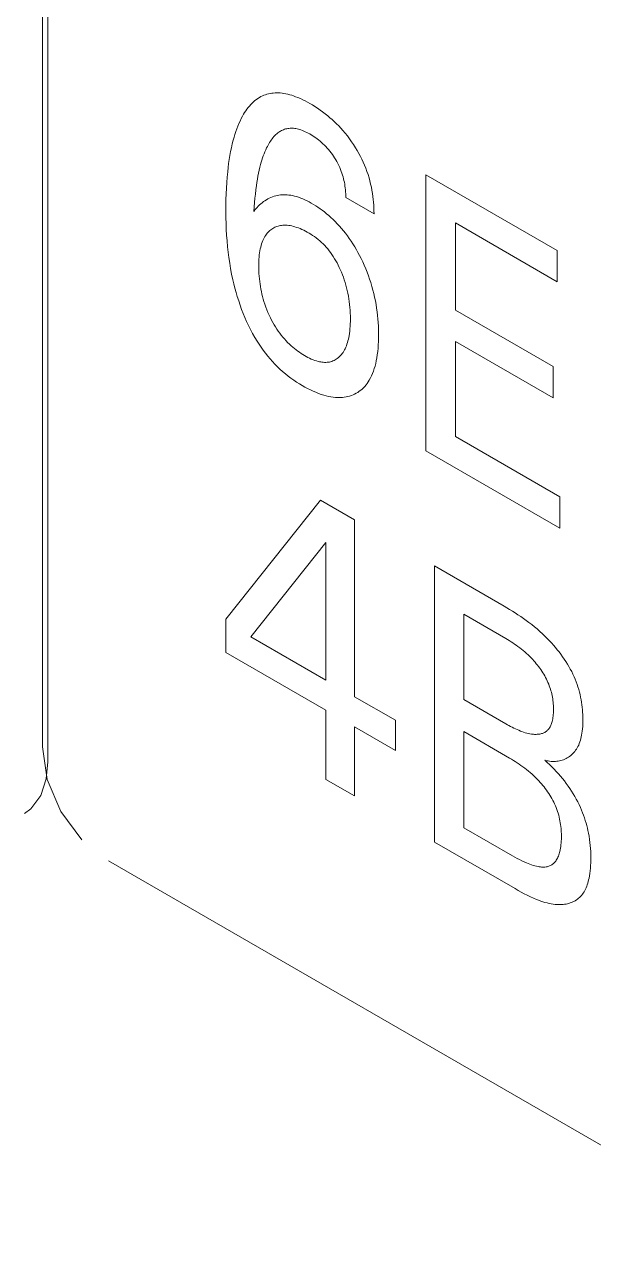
# Model space of a CAD drawing. Header units: inches. Extents: x 67248 to 85686, y -40174 to -31152.
# Drawn here: x 82468.94 to 82471.67, y -32974.25 to -32968.39 of the extents above; entities that cross this region are included whole.
import ezdxf

# ---------------------------------------------------------------- set-up
doc = ezdxf.new("R2010")
doc.units = ezdxf.units.IN
doc.header["$MEASUREMENT"] = 0

# ---------------------------------------------------------------- blocks, each defined once
blk = doc.blocks.new('ET200S')
at = {"lineweight": 0}
for p, q in [((76.0996, 30.9937), (76.0996, -34.4898)), ((76.1225, -34.5561), (76.1225, 30.9274)), ((77.8006, -31.951), (78.3824, -32.2869)), ((77.8006, -33.1757), (77.8006, -31.951)), ((77.5699, -32.1242), (77.4447, -32.0519)), ((78.3824, -32.4258), (77.9312, -32.1652)), ((77.9312, -32.1652), (77.9312, -32.5515)), ((78.3824, -32.2869), (78.3824, -32.4258)), ((77.9312, -32.5515), (78.3648, -32.8019)), ((78.3648, -32.9408), (77.9312, -32.6904)), ((77.9312, -32.6904), (77.9312, -33.1122)), ((78.3648, -32.8019), (78.3648, -32.9408)), ((77.9312, -33.1122), (78.3946, -33.3798)), ((78.3946, -33.5187), (77.8006, -33.1757)), ((76.9123, -33.9236), (77.3331, -33.3957)), ((77.3331, -33.3957), (77.484, -33.4828)), ((78.3946, -33.3798), (78.3946, -33.5187)), ((77.484, -33.4828), (77.484, -34.2675)), ((77.3561, -33.5835), (77.0239, -34.0019)), ((77.3561, -34.1937), (77.3561, -33.5835)), ((77.8378, -33.6871), (78.147, -33.8656)), ((77.8378, -34.9119), (77.8378, -33.6871)), ((76.9123, -34.0711), (76.9123, -33.9236)), ((77.9684, -33.9014), (77.9684, -34.2798)), ((77.0239, -34.0019), (77.3561, -34.1937)), ((77.3561, -34.3274), (76.9123, -34.0711)), ((77.484, -34.2675), (77.6646, -34.3718)), ((77.9684, -34.2798), (78.1542, -34.3871)), ((77.3561, -34.6338), (77.3561, -34.3274)), ((77.6646, -34.3718), (77.6646, -34.5055)), ((77.484, -34.4012), (77.484, -34.7076)), ((77.6646, -34.5055), (77.484, -34.4012)), ((77.9684, -34.4222), (77.9684, -34.8484)), ((76.1202, -34.635), (76.0996, -34.4898)), ((76.1157, -34.6315), (76.1225, -34.5561)), ((76.0918, -34.7048), (76.1157, -34.6315)), ((76.1796, -34.7764), (76.1202, -34.635)), ((77.484, -34.7076), (77.3561, -34.6338)), ((76.0476, -34.7641), (76.0918, -34.7048)), ((76.0189, -34.785), (76.0476, -34.7641)), ((76.2734, -34.9019), (76.1796, -34.7764)), ((77.9684, -34.8484), (78.1842, -34.973)), ((78.1957, -35.1185), (77.8378, -34.9119)), ((76.3911, -34.9946), (86.2906, -40.71))]:
    blk.add_line(p, q, dxfattribs=at)
for points in [[(77.5699, -32.1242), (77.5698, -32.1119), (77.5694, -32.0993), (77.5688, -32.0866), (77.5678, -32.0736), (77.5666, -32.0605), (77.565, -32.0472), (77.5631, -32.0338), (77.5608, -32.0203), (77.5581, -32.0065), (77.555, -31.9926), (77.5516, -31.9787), (77.5477, -31.9647), (77.5434, -31.9507), (77.5387, -31.9367), (77.5335, -31.9226), (77.5281, -31.9093), (77.5224, -31.896), (77.5162, -31.8828), (77.5097, -31.8697), (77.5028, -31.8567), (77.4956, -31.8439), (77.488, -31.8313), (77.4795, -31.8178), (77.4706, -31.8046), (77.4614, -31.7917), (77.4519, -31.7791), (77.4421, -31.7669), (77.4321, -31.7551), (77.4228, -31.7448), (77.4134, -31.7348), (77.4038, -31.7251), (77.3941, -31.7158), (77.3843, -31.7068), (77.3744, -31.6981), (77.3644, -31.6897), (77.3532, -31.6808), (77.342, -31.6722), (77.3307, -31.6641), (77.3193, -31.6563), (77.3079, -31.6489), (77.2965, -31.6418), (77.2851, -31.6351), (77.2746, -31.6293), (77.264, -31.6237), (77.2535, -31.6185), (77.2431, -31.6136), (77.2326, -31.6091), (77.2222, -31.605), (77.2134, -31.6017), (77.2046, -31.5988), (77.1959, -31.5962), (77.1872, -31.5939), (77.1786, -31.592), (77.1701, -31.5905), (77.1617, -31.5893), (77.1538, -31.5885), (77.146, -31.588), (77.1383, -31.5879), (77.1307, -31.5882), (77.1232, -31.5887), (77.1159, -31.5896), (77.1087, -31.5908), (77.1016, -31.5924), (77.0947, -31.5942), (77.0879, -31.5964), (77.0812, -31.5988), (77.0747, -31.6016), (77.0684, -31.6046), (77.0623, -31.6079), (77.0551, -31.6123), (77.0482, -31.6171), (77.0415, -31.6223), (77.035, -31.6278), (77.0288, -31.6337), (77.0228, -31.6399), (77.017, -31.6465), (77.0115, -31.6533), (77.0061, -31.6604), (77.001, -31.6677), (76.996, -31.6753), (76.9913, -31.6831), (76.9867, -31.6912), (76.981, -31.7019), (76.9756, -31.713), (76.9705, -31.7243), (76.9657, -31.736), (76.9611, -31.7479), (76.9568, -31.76), (76.9527, -31.7724), (76.9489, -31.785), (76.9454, -31.7979), (76.9411, -31.8145), (76.9373, -31.8314), (76.9337, -31.8486), (76.9305, -31.866), (76.9276, -31.8837), (76.925, -31.9016), (76.9226, -31.9197), (76.9206, -31.9381), (76.9182, -31.9621), (76.9163, -31.9864), (76.9148, -32.011), (76.9136, -32.0359), (76.9128, -32.0609), (76.9124, -32.0862), (76.9123, -32.1117), (76.9126, -32.1429)], [(77.0374, -32.1137), (77.0387, -32.0943), (77.0401, -32.0749), (77.0417, -32.0558), (77.0436, -32.0368), (77.0458, -32.0179), (77.0482, -31.9993), (77.0502, -31.9854), (77.0525, -31.9716), (77.0549, -31.958), (77.0576, -31.9445), (77.0605, -31.9313), (77.0636, -31.9182), (77.0669, -31.9054), (77.0697, -31.8956), (77.0726, -31.886), (77.0756, -31.8766), (77.0788, -31.8673), (77.0823, -31.8581), (77.0858, -31.8492), (77.0896, -31.8404), (77.0936, -31.8319), (77.0966, -31.8257), (77.0998, -31.8197), (77.103, -31.8139), (77.1064, -31.8081), (77.11, -31.8026), (77.1136, -31.7972), (77.1174, -31.792), (77.1214, -31.787), (77.1255, -31.7822), (77.1298, -31.7776), (77.1343, -31.7733), (77.1389, -31.7692), (77.1437, -31.7653), (77.1476, -31.7625), (77.1516, -31.7599), (77.1557, -31.7575), (77.1599, -31.7552), (77.1642, -31.7532), (77.1686, -31.7513), (77.1731, -31.7497), (77.1778, -31.7483), (77.1825, -31.7471), (77.1873, -31.7462), (77.1922, -31.7455), (77.1972, -31.745), (77.2024, -31.7448), (77.2076, -31.7449), (77.2127, -31.7452), (77.218, -31.7458), (77.2234, -31.7467), (77.2288, -31.7478), (77.2342, -31.7491), (77.2398, -31.7506), (77.2453, -31.7524), (77.2519, -31.7548), (77.2585, -31.7574), (77.2651, -31.7603), (77.2718, -31.7635), (77.2784, -31.7669), (77.2851, -31.7705), (77.2916, -31.7743), (77.2981, -31.7784), (77.3046, -31.7826), (77.3111, -31.7871), (77.3175, -31.7918), (77.3239, -31.7968), (77.3303, -31.802), (77.3369, -31.8076), (77.3435, -31.8136), (77.3499, -31.8198), (77.3563, -31.8263), (77.3626, -31.833), (77.3686, -31.84), (77.3743, -31.847), (77.3798, -31.8541), (77.3852, -31.8615), (77.3903, -31.8691), (77.3953, -31.8768), (77.4001, -31.8847), (77.4049, -31.8931), (77.4094, -31.9017), (77.4137, -31.9103), (77.4177, -31.9191), (77.4215, -31.9279), (77.4249, -31.9367), (77.4277, -31.9447), (77.4303, -31.9527), (77.4327, -31.9608), (77.4348, -31.9687), (77.4366, -31.9767), (77.4383, -31.9846), (77.4398, -31.9925), (77.4412, -32.0013), (77.4423, -32.01), (77.4432, -32.0187), (77.4439, -32.0272), (77.4444, -32.0356), (77.4446, -32.0438), (77.4447, -32.0519)], [(77.5899, -32.6381), (77.5893, -32.6226), (77.5884, -32.607), (77.5872, -32.5912), (77.5857, -32.5752), (77.5838, -32.5591), (77.5815, -32.5428), (77.579, -32.527), (77.5761, -32.5111), (77.5728, -32.495), (77.5691, -32.4789), (77.565, -32.4627), (77.5605, -32.4464), (77.5556, -32.4301), (77.5506, -32.4147), (77.5451, -32.3993), (77.5393, -32.3839), (77.5331, -32.3685), (77.5266, -32.3532), (77.5197, -32.3379), (77.5124, -32.3228), (77.5057, -32.3096), (77.4988, -32.2966), (77.4916, -32.2837), (77.4842, -32.271), (77.4765, -32.2585), (77.4685, -32.2461), (77.4603, -32.234), (77.4518, -32.2222), (77.4433, -32.2109), (77.4345, -32.1999), (77.4255, -32.1892), (77.4164, -32.1788), (77.4071, -32.1687), (77.3976, -32.1589), (77.388, -32.1495), (77.3783, -32.1404), (77.3689, -32.1321), (77.3594, -32.1241), (77.3499, -32.1164), (77.3403, -32.1091), (77.3307, -32.1021), (77.321, -32.0954), (77.3113, -32.0891), (77.3016, -32.0831), (77.2918, -32.0774), (77.2824, -32.0722), (77.273, -32.0673), (77.2636, -32.0628), (77.2542, -32.0586), (77.2449, -32.0548), (77.2356, -32.0514), (77.2264, -32.0485), (77.2173, -32.0459), (77.2083, -32.0438), (77.2004, -32.0423), (77.1925, -32.0412), (77.1847, -32.0404), (77.1771, -32.04), (77.1695, -32.04), (77.1621, -32.0403), (77.1548, -32.0409), (77.1476, -32.0418), (77.1406, -32.0431), (77.1337, -32.0447), (77.1263, -32.0468), (77.1191, -32.0493), (77.1121, -32.0521), (77.1053, -32.0552), (77.0987, -32.0586), (77.0922, -32.0624), (77.0859, -32.0664), (77.0797, -32.0707), (77.0737, -32.0752), (77.0679, -32.08), (77.062, -32.0852), (77.0564, -32.0906), (77.0512, -32.0961), (77.0462, -32.1019), (77.0417, -32.1076), (77.0374, -32.1137)], [(76.9126, -32.1429), (76.9133, -32.1681), (76.9143, -32.1935), (76.9158, -32.2191), (76.9177, -32.2449), (76.9201, -32.271), (76.9227, -32.2949), (76.9259, -32.3189), (76.9295, -32.3431), (76.9336, -32.3675), (76.9383, -32.3921), (76.9436, -32.4168), (76.9479, -32.4355), (76.9527, -32.4543), (76.9578, -32.4731), (76.9634, -32.4921), (76.9694, -32.511), (76.9758, -32.53), (76.9826, -32.549), (76.9896, -32.567), (76.997, -32.585), (77.0048, -32.6029), (77.0131, -32.6207), (77.0218, -32.6383), (77.0311, -32.6557), (77.0408, -32.6728), (77.051, -32.6897), (77.0598, -32.7035), (77.069, -32.717), (77.0785, -32.7302), (77.0882, -32.7431), (77.0983, -32.7557), (77.1085, -32.7679), (77.119, -32.7798), (77.1297, -32.7912), (77.1405, -32.8022), (77.1524, -32.8135), (77.1644, -32.8243), (77.1766, -32.8346), (77.1889, -32.8444), (77.2012, -32.8537), (77.2137, -32.8625), (77.2262, -32.8709), (77.2387, -32.8788), (77.2512, -32.8864), (77.2634, -32.8932), (77.2755, -32.8997), (77.2876, -32.9058), (77.2996, -32.9115), (77.3116, -32.9166), (77.3235, -32.9214), (77.3354, -32.9256), (77.3472, -32.9293), (77.3579, -32.9323), (77.3685, -32.9347), (77.379, -32.9368), (77.3894, -32.9383), (77.3997, -32.9394), (77.4098, -32.9399), (77.4197, -32.94), (77.4294, -32.9394), (77.4377, -32.9385), (77.4459, -32.9372), (77.4539, -32.9355), (77.4617, -32.9334), (77.4694, -32.9308), (77.4768, -32.9279), (77.484, -32.9246), (77.491, -32.9208), (77.4978, -32.9167), (77.5045, -32.9122), (77.511, -32.9072), (77.5172, -32.9019), (77.5232, -32.8961), (77.5289, -32.8901), (77.5344, -32.8836), (77.5396, -32.8768), (77.5445, -32.8697), (77.5491, -32.8623), (77.5543, -32.853), (77.5591, -32.8432), (77.5634, -32.8331), (77.5674, -32.8225), (77.5711, -32.8116), (77.5744, -32.8004), (77.5773, -32.7889), (77.5799, -32.777), (77.5825, -32.7634), (77.5846, -32.7496), (77.5864, -32.7354), (77.5878, -32.721), (77.5889, -32.7063), (77.5896, -32.6914), (77.59, -32.6763), (77.5902, -32.6611), (77.5899, -32.6381)], [(77.4069, -32.7667), (77.4024, -32.7698), (77.3977, -32.7726), (77.3929, -32.7751), (77.3879, -32.7774), (77.3828, -32.7793), (77.3775, -32.7809), (77.372, -32.7821), (77.3668, -32.7829), (77.3615, -32.7835), (77.3561, -32.7837), (77.3505, -32.7837), (77.3449, -32.7833), (77.3391, -32.7827), (77.3333, -32.7818), (77.3274, -32.7807), (77.3215, -32.7793), (77.3142, -32.7772), (77.3067, -32.7747), (77.2993, -32.7719), (77.2917, -32.7688), (77.2842, -32.7654), (77.2766, -32.7616), (77.269, -32.7576), (77.2614, -32.7533), (77.2539, -32.7488), (77.2463, -32.7441), (77.2388, -32.7391), (77.2314, -32.7339), (77.2239, -32.7284), (77.2165, -32.7226), (77.2092, -32.7165), (77.2019, -32.7101), (77.1943, -32.7031), (77.1868, -32.6957), (77.1795, -32.688), (77.1723, -32.68), (77.1652, -32.6718), (77.1583, -32.6633), (77.1516, -32.6545), (77.145, -32.6453), (77.1387, -32.6359), (77.1326, -32.6263), (77.1267, -32.6165), (77.1211, -32.6066), (77.1157, -32.5965), (77.1105, -32.5864), (77.1048, -32.5744), (77.0995, -32.5624), (77.0945, -32.5503), (77.0898, -32.5381), (77.0855, -32.526), (77.0816, -32.5138), (77.0783, -32.5027), (77.0752, -32.4916), (77.0725, -32.4805), (77.07, -32.4695), (77.0678, -32.4586), (77.0659, -32.4477), (77.0642, -32.437), (77.0626, -32.425), (77.0612, -32.4132), (77.0602, -32.4014), (77.0594, -32.3898), (77.0588, -32.3784), (77.0585, -32.367), (77.0584, -32.3558), (77.0585, -32.3458), (77.0588, -32.336), (77.0593, -32.3263), (77.0601, -32.3167), (77.061, -32.3073), (77.0622, -32.2981), (77.0636, -32.289), (77.0653, -32.2802), (77.0671, -32.2725), (77.0691, -32.265), (77.0713, -32.2576), (77.0738, -32.2506), (77.0765, -32.2437), (77.0794, -32.2371), (77.0826, -32.2308), (77.0861, -32.2248), (77.0892, -32.2199), (77.0925, -32.2153), (77.0961, -32.2109), (77.0997, -32.2067), (77.1036, -32.2028), (77.1076, -32.1991), (77.1118, -32.1956), (77.1162, -32.1924), (77.1207, -32.1895)], [(77.1207, -32.1895), (77.1251, -32.1869), (77.1297, -32.1845), (77.1344, -32.1824), (77.1393, -32.1806), (77.1443, -32.179), (77.1493, -32.1777), (77.1546, -32.1766), (77.1599, -32.1758), (77.1653, -32.1752), (77.1717, -32.1749), (77.1781, -32.175), (77.1847, -32.1754), (77.1914, -32.1762), (77.1982, -32.1772), (77.2051, -32.1786), (77.212, -32.1803), (77.219, -32.1822), (77.2267, -32.1847), (77.2345, -32.1874), (77.2423, -32.1905), (77.2501, -32.1939), (77.258, -32.1976), (77.2658, -32.2016), (77.2738, -32.2058), (77.2817, -32.2104), (77.2897, -32.2153), (77.2977, -32.2205), (77.3057, -32.2259), (77.3137, -32.2318), (77.3216, -32.2379), (77.3294, -32.2445), (77.3371, -32.2514), (77.3441, -32.2582), (77.3511, -32.2654), (77.3579, -32.2728), (77.3645, -32.2806), (77.371, -32.2886), (77.3773, -32.2968), (77.3833, -32.3053), (77.3894, -32.3144), (77.3952, -32.3237), (77.4007, -32.3331), (77.406, -32.3427), (77.411, -32.3524), (77.4158, -32.3622), (77.4204, -32.3721), (77.4253, -32.3834), (77.4299, -32.3949), (77.4342, -32.4063), (77.4382, -32.4177), (77.4418, -32.4292), (77.4452, -32.4406), (77.4485, -32.4529), (77.4514, -32.4652), (77.454, -32.4774), (77.4563, -32.4895), (77.4583, -32.5015), (77.4601, -32.5134), (77.4616, -32.5266), (77.4629, -32.5397), (77.4639, -32.5526), (77.4645, -32.5654), (77.4649, -32.578), (77.465, -32.5905), (77.4649, -32.6018), (77.4646, -32.6129), (77.464, -32.6238), (77.4632, -32.6346), (77.4622, -32.6453), (77.4608, -32.6557), (77.4592, -32.6659), (77.4578, -32.6737), (77.4561, -32.6813), (77.4543, -32.6887), (77.4522, -32.696), (77.45, -32.7031), (77.4475, -32.7099), (77.4448, -32.7166), (77.4419, -32.723), (77.4389, -32.7287), (77.4358, -32.7342), (77.4325, -32.7394), (77.429, -32.7444), (77.4253, -32.7492), (77.4213, -32.7536), (77.4172, -32.7579), (77.4129, -32.7618), (77.4069, -32.7667)], [(78.3283, -34.5493), (78.3352, -34.5509), (78.3421, -34.5522), (78.3488, -34.5533), (78.3555, -34.554), (78.3621, -34.5543), (78.3686, -34.5544), (78.375, -34.5542), (78.3813, -34.5537), (78.3875, -34.5528), (78.3935, -34.5517), (78.3995, -34.5503), (78.4053, -34.5486), (78.411, -34.5466), (78.4165, -34.5444), (78.4219, -34.5419), (78.4274, -34.5389), (78.4327, -34.5356), (78.4378, -34.5321), (78.4428, -34.5283), (78.4476, -34.5241), (78.4521, -34.5197), (78.4565, -34.515), (78.4607, -34.5101), (78.4646, -34.5049), (78.4683, -34.4994), (78.4718, -34.4936), (78.475, -34.4876), (78.478, -34.4814), (78.4809, -34.4747), (78.4834, -34.4677), (78.4858, -34.4605), (78.4879, -34.453), (78.4897, -34.4453), (78.4913, -34.4374), (78.4927, -34.4293), (78.494, -34.4197), (78.4951, -34.4097), (78.4959, -34.3996), (78.4964, -34.3892), (78.4967, -34.3786), (78.4967, -34.3679), (78.4966, -34.3573), (78.4962, -34.3467), (78.4955, -34.3359), (78.4947, -34.3249), (78.4936, -34.3139), (78.4922, -34.3028), (78.4906, -34.2916), (78.4887, -34.2804), (78.4865, -34.2691), (78.484, -34.2578), (78.4813, -34.2464), (78.4782, -34.2351), (78.4748, -34.2237), (78.4711, -34.2124), (78.467, -34.2011), (78.4626, -34.1898), (78.4579, -34.1786), (78.4526, -34.1671), (78.447, -34.1557), (78.441, -34.1444), (78.4347, -34.1331), (78.4281, -34.122), (78.4212, -34.1111), (78.414, -34.1002), (78.4067, -34.0896), (78.399, -34.0791), (78.3912, -34.0687), (78.3832, -34.0586), (78.3751, -34.0487), (78.3668, -34.0389), (78.3584, -34.0294), (78.3499, -34.0202), (78.3413, -34.0112), (78.3296, -33.9994), (78.3178, -33.9881), (78.3059, -33.9772), (78.2939, -33.9667), (78.2819, -33.9566), (78.2698, -33.9469), (78.2576, -33.9376), (78.2454, -33.9286), (78.2331, -33.9198), (78.2208, -33.9114), (78.2085, -33.9032), (78.1962, -33.8953), (78.1839, -33.8876), (78.1716, -33.8801), (78.1593, -33.8728), (78.147, -33.8656)], [(77.9684, -33.9014), (78.1547, -34.009), (78.1624, -34.0136), (78.1701, -34.0183), (78.1779, -34.0232), (78.1856, -34.0282), (78.1934, -34.0333), (78.2011, -34.0386), (78.2088, -34.0442), (78.2164, -34.0499), (78.2241, -34.0558), (78.2316, -34.0619), (78.2392, -34.0683), (78.2467, -34.075), (78.2541, -34.0819), (78.2615, -34.089), (78.2687, -34.0965), (78.2742, -34.1023), (78.2795, -34.1082), (78.2848, -34.1144), (78.29, -34.1206), (78.2951, -34.127), (78.3001, -34.1335), (78.305, -34.1401), (78.3098, -34.1469), (78.3144, -34.1537), (78.3188, -34.1607), (78.3232, -34.1677), (78.3273, -34.1748), (78.3312, -34.182), (78.335, -34.1892), (78.3385, -34.1965), (78.3418, -34.2038), (78.3449, -34.2111), (78.3477, -34.2184), (78.3503, -34.2257), (78.3527, -34.233), (78.3548, -34.2404), (78.3568, -34.2477), (78.3586, -34.2551), (78.3601, -34.2624), (78.3615, -34.2697), (78.3627, -34.2769), (78.3637, -34.2842), (78.3645, -34.2913), (78.3652, -34.2985), (78.3657, -34.3055), (78.366, -34.3126), (78.3662, -34.3195), (78.3662, -34.3264), (78.366, -34.3331), (78.3657, -34.3398), (78.3653, -34.3464), (78.3646, -34.3528), (78.3638, -34.3591), (78.3629, -34.3652), (78.3617, -34.3711), (78.3603, -34.3769), (78.3591, -34.3813), (78.3578, -34.3856), (78.3563, -34.3898), (78.3546, -34.3938), (78.3529, -34.3976), (78.351, -34.4013), (78.3489, -34.4048), (78.3467, -34.4081), (78.3443, -34.4112), (78.3418, -34.414), (78.3392, -34.4167), (78.3364, -34.4191), (78.3335, -34.4214), (78.3304, -34.4234), (78.3272, -34.4253), (78.3239, -34.4269), (78.3205, -34.4284), (78.317, -34.4297), (78.3134, -34.4308), (78.3096, -34.4318), (78.3058, -34.4326), (78.3019, -34.4332), (78.298, -34.4337), (78.294, -34.434), (78.2899, -34.4342), (78.2857, -34.4342), (78.2815, -34.4341), (78.2773, -34.4338), (78.273, -34.4334), (78.2687, -34.4329), (78.2618, -34.4318), (78.2548, -34.4304), (78.2478, -34.4287), (78.2408, -34.4267), (78.2337, -34.4245), (78.2265, -34.422), (78.2194, -34.4193), (78.2122, -34.4163), (78.205, -34.4132), (78.1977, -34.4099), (78.1905, -34.4064), (78.1832, -34.4028), (78.176, -34.399), (78.1687, -34.3952), (78.1615, -34.3912), (78.1542, -34.3871)], [(77.9684, -34.4222), (78.1716, -34.5396), (78.18, -34.5446), (78.1884, -34.5497), (78.1968, -34.5549), (78.2052, -34.5604), (78.2136, -34.566), (78.2219, -34.5718), (78.2303, -34.5777), (78.2386, -34.5839), (78.2469, -34.5904), (78.2551, -34.597), (78.2633, -34.6039), (78.2715, -34.6111), (78.2796, -34.6186), (78.2876, -34.6264), (78.2955, -34.6345), (78.3014, -34.6408), (78.3072, -34.6472), (78.313, -34.6538), (78.3186, -34.6605), (78.3242, -34.6674), (78.3296, -34.6745), (78.335, -34.6817), (78.3401, -34.689), (78.3452, -34.6964), (78.35, -34.7039), (78.3547, -34.7115), (78.3592, -34.7192), (78.3635, -34.7269), (78.3675, -34.7348), (78.3713, -34.7427), (78.3749, -34.7506), (78.3783, -34.759), (78.3815, -34.7674), (78.3844, -34.7759), (78.387, -34.7843), (78.3894, -34.7928), (78.3916, -34.8012), (78.3935, -34.8097), (78.3951, -34.8181), (78.3966, -34.8264), (78.3978, -34.8348), (78.3989, -34.843), (78.3997, -34.8512), (78.4004, -34.8593), (78.4009, -34.8673), (78.4012, -34.8753), (78.4013, -34.8831), (78.4014, -34.8916), (78.4012, -34.8999), (78.4008, -34.9081), (78.4003, -34.9161), (78.3995, -34.9239), (78.3985, -34.9316), (78.3973, -34.9391), (78.3959, -34.9465), (78.3943, -34.9537), (78.3929, -34.959), (78.3913, -34.9642), (78.3896, -34.9693), (78.3878, -34.9742), (78.3858, -34.979), (78.3836, -34.9836), (78.3812, -34.988), (78.3787, -34.9922), (78.376, -34.9961), (78.3731, -34.9999), (78.3705, -35.0028), (78.3678, -35.0056), (78.3649, -35.0082), (78.3619, -35.0106), (78.3588, -35.0128), (78.3556, -35.0148), (78.3522, -35.0166), (78.3488, -35.0182), (78.3452, -35.0196), (78.3415, -35.0208), (78.3378, -35.0217), (78.3331, -35.0226), (78.3284, -35.0231), (78.3236, -35.0234), (78.3186, -35.0233), (78.3136, -35.0231), (78.3085, -35.0226), (78.3034, -35.0219), (78.2981, -35.021), (78.291, -35.0195), (78.2838, -35.0177), (78.2765, -35.0156), (78.2691, -35.0133), (78.2618, -35.0106), (78.2544, -35.0078), (78.2469, -35.0048), (78.2365, -35.0002), (78.2261, -34.9953), (78.2156, -34.9901), (78.2051, -34.9846), (78.1947, -34.9789), (78.1842, -34.973)], [(78.1957, -35.1185), (78.2092, -35.1262), (78.2229, -35.1337), (78.2365, -35.141), (78.2501, -35.148), (78.2638, -35.1546), (78.2774, -35.1608), (78.2909, -35.1665), (78.3003, -35.1702), (78.3097, -35.1736), (78.3191, -35.1768), (78.3283, -35.1797), (78.3376, -35.1822), (78.3467, -35.1844), (78.3558, -35.1862), (78.3648, -35.1877), (78.3737, -35.1888), (78.3825, -35.1895), (78.3893, -35.1897), (78.396, -35.1897), (78.4026, -35.1895), (78.4091, -35.1889), (78.4155, -35.1881), (78.4219, -35.1871), (78.4281, -35.1857), (78.4342, -35.1841), (78.4401, -35.1823), (78.446, -35.1802), (78.4516, -35.1777), (78.4571, -35.1751), (78.4625, -35.1721), (78.4677, -35.1689), (78.4727, -35.1654), (78.4775, -35.1616), (78.4821, -35.1576), (78.4864, -35.1532), (78.4906, -35.1486), (78.4946, -35.1437), (78.4983, -35.1384), (78.5018, -35.1329), (78.5051, -35.1271), (78.5082, -35.121), (78.5111, -35.1147), (78.5137, -35.1082), (78.5161, -35.1014), (78.5184, -35.0944), (78.5204, -35.0873), (78.5223, -35.0799), (78.5239, -35.0724), (78.526, -35.0617), (78.5277, -35.0508), (78.529, -35.0396), (78.5301, -35.0282), (78.531, -35.0167), (78.5315, -35.0049), (78.5318, -34.993), (78.5319, -34.981), (78.5318, -34.9679), (78.5313, -34.9546), (78.5306, -34.9413), (78.5295, -34.9278), (78.5281, -34.9142), (78.5263, -34.9005), (78.5242, -34.8866), (78.5216, -34.8726), (78.5193, -34.8614), (78.5167, -34.8502), (78.5139, -34.8389), (78.5107, -34.8275), (78.5073, -34.8161), (78.5036, -34.8047), (78.4996, -34.7933), (78.4953, -34.7819), (78.4907, -34.7705), (78.4854, -34.7582), (78.4797, -34.7459), (78.4737, -34.7337), (78.4673, -34.7216), (78.4607, -34.7097), (78.4538, -34.6979), (78.4467, -34.6863), (78.4392, -34.6749), (78.4313, -34.6634), (78.4231, -34.652), (78.4147, -34.6409), (78.4062, -34.6301), (78.3972, -34.6192), (78.388, -34.6086), (78.3786, -34.5983), (78.3692, -34.5882), (78.3591, -34.578), (78.3489, -34.5681), (78.3387, -34.5585), (78.3283, -34.5493)]]:
    blk.add_lwpolyline(points, dxfattribs=at)

msp = doc.modelspace()

# ---------------------------------------------------------------- block references
at = {"xscale": 1.08, "yscale": 1.08, "zscale": 1.08}
msp.add_blockref('ET200S', (82386.8397, -32934.6055, 0.3325), dxfattribs=at)

doc.saveas('drawing.dxf')
